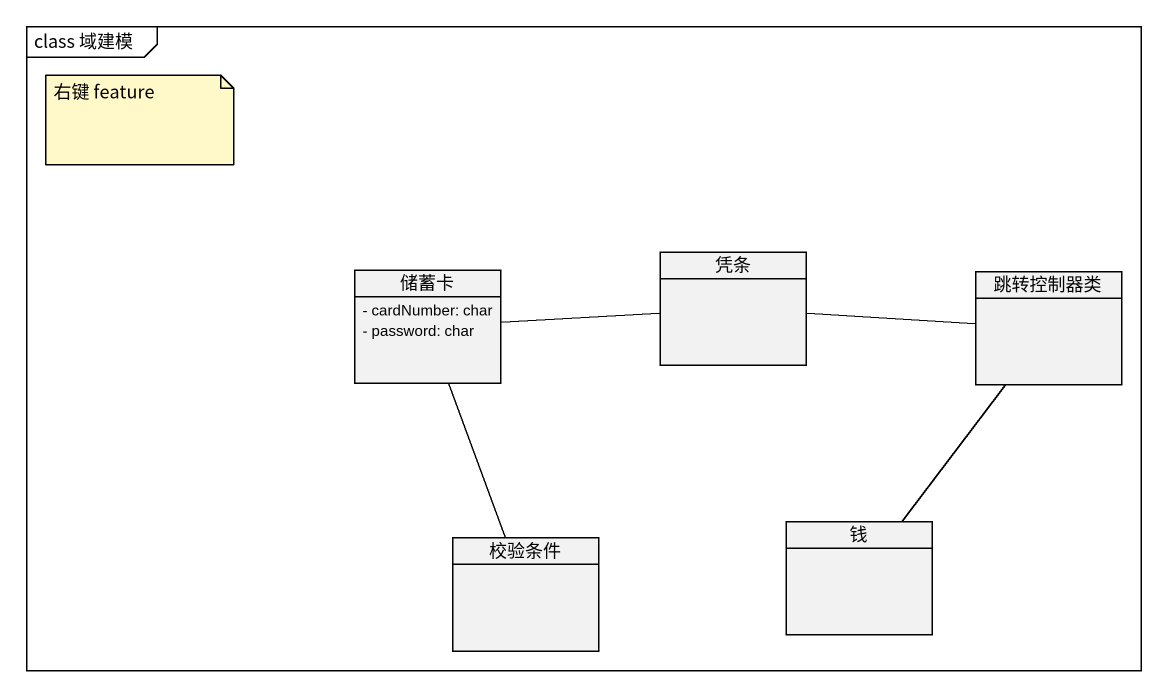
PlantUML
@startuml
mainframe class 域建模
hide circle
hide empty members
skinparam classAttributeIconSize 0
class 储蓄卡 {
  - cardNumber: char
  - password: char
}
class 凭条
class 跳转控制器类
class 校验条件
class 钱
储蓄卡 -right- 凭条
储蓄卡 -- 校验条件
凭条 -right- 跳转控制器类
跳转控制器类 -- 钱
note as N1
  右键 feature
end note
@enduml
